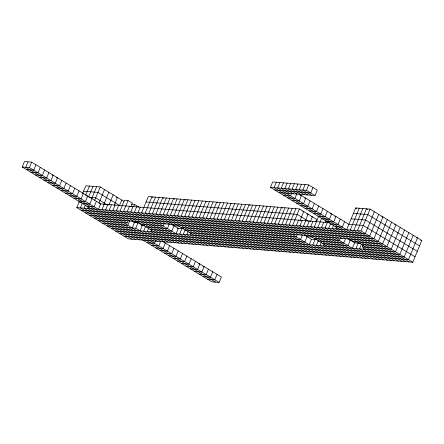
<?xml version="1.0" encoding="UTF-8"?>
<svg xmlns="http://www.w3.org/2000/svg" width="444" height="444" viewBox="0 0 444 444"><rect width="100%" height="100%" fill="white"/><g stroke="black" fill="none" stroke-linecap="round" stroke-linejoin="round"><path stroke-width="0.67" d="M162.621 241.431L221.367 276.995L219.108 282.445L211.91 281.857L22.2 167.005L24.459 161.555L31.657 162.143L100.638 203.907L98.385 209.363M28.055 161.849L25.796 167.305L215.512 282.151M22.2 167.005L29.398 167.599L31.657 162.143M35.964 164.757L33.705 170.207L26.512 169.619M40.276 167.366L38.018 172.821L30.825 172.228M44.589 169.974L42.33 175.43L35.137 174.836M48.901 172.588L46.642 178.038L39.444 177.45M61.838 180.414L59.579 185.87L52.381 185.281M66.145 183.028L63.892 188.478L56.693 187.89M70.457 185.636L68.198 191.092L61.006 190.498M74.77 188.245L72.511 193.701L65.318 193.107M79.082 190.859L76.823 196.309L69.63 195.721M346.636 229.753L355.666 207.936L370.063 209.118L421.8 240.443L412.765 262.254L128.532 238.911L76.795 207.587L79.054 202.137L81.452 202.331M82.567 193.651L85.831 185.775L100.222 186.957L123.937 201.315M83.394 193.467L81.135 198.923L73.937 198.329M82.401 203.036L80.392 207.881L132.134 239.205M85.664 195.16L89.427 186.069M85.248 205.15L83.988 208.181L135.731 239.499M88.761 196.664L93.024 186.369M88.339 206.654L87.59 208.475L139.327 239.799M91.603 198.779L96.626 186.663M92.019 198.69L89.76 204.14L82.562 203.552M94.7 200.288L100.222 186.957M96.331 201.299L94.073 206.749L86.874 206.16M99.012 202.897L104.534 189.566M103.824 204.296L108.847 192.18M104.24 204.201L101.981 209.657L153.718 240.981M107.837 204.501L105.578 209.951L127.134 223.005L128.138 220.579M108.891 205.089L113.159 194.788M111.433 204.795L109.174 210.245L126.423 220.69M114.208 205.272L117.466 197.397L116.267 197.303M115.035 205.089L112.776 210.545L130.02 220.984M118.631 205.383L116.372 210.839L133.616 221.279M121.778 200.011L119.519 205.461L97.963 192.413L83.572 191.231M130.891 206.771L132.395 203.136L128.083 200.522L123.565 211.427L175.308 242.751M129.426 206.271L127.167 211.727L178.904 243.046M133.022 206.565L130.764 212.021L182.501 243.345M133.55 206.86L134.554 204.44L138.861 207.048M129.609 221.079L127.85 225.319L102.664 223.249M136.619 206.865L134.36 212.315L186.103 243.639M140.215 207.159L137.956 212.609L189.699 243.934M134.005 222.566L134.51 221.356L137.202 222.988M132.162 227.927L134.421 222.477L138.017 222.771L142.33 225.38L140.071 230.836M106.976 225.857L135.759 228.222L138.017 222.771M155.528 197.142L148.751 213.497L166.001 223.937M145.676 226.279L143.667 231.13L160.917 241.569M159.124 197.436L152.348 213.792L169.597 224.237M148.773 227.789L147.269 231.424L164.513 241.863M151.615 229.903L150.866 231.718L168.109 242.163M166.322 198.024L159.546 214.385L211.283 245.704M169.919 198.318L163.142 214.68L214.885 246.004M155.439 240.87L154.434 243.295L147.236 242.702M164.119 223.532L163.114 225.957L141.525 224.187M177.117 198.912L170.341 215.273L222.078 246.592M160.756 241.059L158.747 245.904L151.548 245.31M169.436 223.721L167.427 228.566L145.837 226.795M180.714 199.206L173.937 215.568L225.674 246.886M165.318 243.062L163.059 248.512L155.861 247.924M173.998 225.724L171.739 231.18L150.15 229.404M187.906 199.8L181.135 216.156L232.872 247.48M169.625 245.671L167.366 251.126L160.173 250.533M176.052 233.788L178.31 228.338L171.301 224.092M191.508 200.094L184.732 216.456L236.469 247.774M181.907 228.632L179.648 234.082L196.892 244.522M173.937 248.279L171.678 253.735L164.485 253.141M195.105 200.388L188.328 216.75L240.071 248.068M185.253 229.531L183.244 234.382L200.494 244.822M198.701 200.682L191.925 217.044L243.667 248.368M178.249 250.893L175.991 256.343L168.798 255.755M188.101 231.646L186.841 234.676L204.09 245.116M202.303 200.982L195.527 217.338L247.264 248.662M182.562 253.502L180.303 258.952L173.11 258.364M191.192 233.156L190.443 234.97L207.687 245.41M186.874 256.11L184.615 261.566L177.417 260.972M209.496 201.57L202.719 217.932L254.462 249.251M213.092 201.865L206.316 218.226L258.058 249.55M191.186 258.719L188.928 264.174L181.729 263.586M195.499 261.333L193.24 266.783L186.042 266.195M220.291 202.458L213.514 218.82L265.251 250.139M223.887 202.753L217.11 219.114L268.853 250.433M227.483 203.047L220.707 219.408L272.45 250.732M231.085 203.346L224.309 219.702L276.046 251.027M234.682 203.641L227.905 220.002L279.642 251.321M208.43 269.164L206.171 274.614L198.979 274.026M238.278 203.935L231.502 220.296L283.244 251.615M212.743 271.772L210.484 277.228L203.291 276.634M241.875 204.229L235.098 220.59L286.841 251.915M245.477 204.529L238.7 220.884L290.437 252.209M217.055 274.381L214.796 279.837L207.603 279.243M252.669 205.117L245.893 221.478L297.635 252.797M256.266 205.411L249.489 221.772L301.232 253.097M259.868 205.711L253.091 222.067L304.828 253.391M391.175 260.484L270.452 187.396L272.71 181.946L308.691 184.898L317.31 190.121L315.051 195.571L279.076 192.618M263.464 206.005L256.688 222.361L308.425 253.685M276.307 182.24L274.048 187.695L394.777 260.778M267.06 206.299L260.284 222.66L312.027 253.979M279.909 182.534L277.65 187.99L398.373 261.072M270.657 206.593L263.886 222.955L315.623 254.279M283.505 182.834L281.246 188.284L289.871 193.506M274.259 206.893L267.482 223.249L319.219 254.573M287.101 183.128L284.843 188.578L293.467 193.8M277.855 207.187L271.079 223.543L322.821 254.867M290.698 183.422L288.439 188.878L297.064 194.095M294.3 183.716L292.041 189.172L300.66 194.389M285.054 207.775L278.277 224.137L295.521 234.576M291.586 193.395L290.581 195.821L283.389 195.227M297.896 184.01L295.637 189.466L304.262 194.688M288.65 208.075L281.873 224.431L299.117 234.87M296.903 193.584L294.894 198.429L287.701 197.841M301.493 184.31L299.234 189.76L307.859 194.983M292.246 208.369L285.47 224.725L302.719 235.17M305.089 184.604L302.83 190.06L311.455 195.277M295.843 208.663L289.066 225.025L306.316 235.464M270.452 187.396L306.432 190.354L308.691 184.898M315.684 221.822L316.689 219.397L299.445 208.958L292.668 225.319L344.405 256.643M298.523 220.163L296.265 225.613L348.002 256.937M312.998 187.512L310.745 192.962L274.764 190.01M299.989 220.657L303.752 211.572L302.553 211.472M310.09 200.805L307.831 206.26L300.632 205.666M302.12 220.457L299.861 225.907L351.604 257.231M297.241 234.471L296.237 236.891L181.102 227.433M305.306 220.846L308.064 214.18L306.865 214.08M305.716 220.751L303.457 226.207L355.2 257.526M314.402 203.419L312.143 208.869L304.945 208.28M302.303 235.259L300.549 239.505L185.414 230.048M309.318 221.045L307.059 226.501L358.796 257.825M310.367 221.639L312.376 216.789L311.177 216.689M318.709 206.027L316.45 211.483L309.257 210.889M312.915 221.345L310.656 226.795L362.393 258.119M307.115 236.658L304.856 242.113L189.727 232.656M318.77 216.184L314.252 227.089L365.995 258.414M323.021 208.636L320.762 214.091L313.569 213.497M309.168 244.722L311.427 239.272L317.427 239.76M321.617 218.298L317.849 227.389L369.591 258.708M315.029 239.566L312.77 245.016L330.014 255.461M327.333 211.25L325.075 216.7L317.882 216.111M323.709 222.228L321.45 227.683L338.694 238.123M325.175 222.727L326.179 220.302M318.376 240.465L316.367 245.316L333.611 255.755M327.306 222.527L325.047 227.977L342.291 238.417M327.833 222.821L328.332 221.606M321.467 241.974L319.963 245.61L337.212 256.049M330.652 223.426L328.643 228.272L345.893 238.717M324.314 244.089L323.559 245.904L340.809 256.343M333.5 225.541L332.24 228.571L353.801 241.619L382.584 243.984L391.619 222.172M336.591 227.045L335.842 228.865L387.579 260.184M340.271 219.075L338.012 224.531L330.813 223.943M344.583 221.689L342.324 227.139L335.126 226.551M340.415 238.012L339.41 240.437L314.224 238.367M345.476 238.805L343.723 243.046L318.537 240.981M359.268 208.236L350.233 230.048L401.97 261.366M362.865 208.53L353.829 230.342L405.572 261.666M350.294 240.204L348.035 245.66L322.849 243.59M352.342 248.268L355.106 241.603M76.795 207.587L361.028 230.936L370.063 209.118M358.203 243.112L355.944 248.562L373.188 259.002M374.37 211.733L365.334 233.544L81.108 210.201M361.549 244.011L359.54 248.862L376.784 259.302M383.982 259.89L362.426 246.842L363.175 245.021M363.891 247.336L363.137 249.156L380.386 259.596M378.682 214.341L369.647 236.153L85.42 212.809M387.307 219.564L378.271 241.375L94.039 218.026M400.244 227.395L391.208 249.206L362.426 246.842M404.556 230.003L395.521 251.815L111.289 228.471M408.863 232.612L399.828 254.423L115.601 231.08M413.175 235.22L404.14 257.037L119.913 233.688M52.015 175.097L53.213 175.197L50.955 180.647L43.756 180.059M300.266 195.488L301.465 195.588L299.206 201.038L292.008 200.449M56.327 177.705L57.526 177.805L55.267 183.261L48.069 182.667M304.578 198.096L305.777 198.196L303.518 203.652L296.32 203.058M299.445 208.958L148.335 196.548L141.558 212.909L193.295 244.228M353.407 213.392L367.804 214.574L419.541 245.898M381.796 216.855L382.994 216.95L373.959 238.761L89.732 215.418M330.447 213.758L331.646 213.858L329.387 219.308L322.194 218.72M86.508 195.982L87.707 196.076L85.448 201.532L78.249 200.938M334.759 216.367L335.958 216.467L333.699 221.922L326.501 221.328M89.105 197.325L95.704 197.863L107.559 205.039M128.083 200.522L124.487 200.227L119.969 211.133L171.711 242.457M146.076 202.003L297.186 214.413L308.502 221.262M351.154 218.848L365.545 220.024L417.282 251.348M394.733 224.681L395.931 224.781L386.896 246.592L361.71 244.527M131.552 204.19L134.554 204.44M99.439 203.807L329.703 222.722M416.289 237.734L417.488 237.834L408.452 259.646L124.226 236.302M420.601 240.343L421.8 240.443M172.799 225.624L179.237 226.157M306.793 236.635L312.998 237.146M349.539 240.143L351.609 240.315M98.352 220.64L127.134 223.005M141.131 225.28L144.727 225.58M177.112 228.238L183.705 228.777M360.6 243.306L354.601 242.813L347.596 238.572M198.612 263.841L199.811 263.941L197.552 269.397L190.354 268.803M202.919 266.456L204.118 266.55L201.859 272.006L194.666 271.412M367.538 209.479L366.461 208.824L357.426 230.636L409.168 261.96M355.666 207.936L356.748 208.591M306.432 190.354L315.051 195.571M415.023 256.804L363.286 225.48L348.895 224.298L299.306 194.283M361.028 230.936L412.765 262.254M282.528 208.136L281.452 207.481L274.675 223.843L326.418 255.161M304.423 235.026L311.427 239.272M250.15 205.472L249.073 204.823L242.296 221.184L294.033 252.503M217.771 202.814L216.694 202.164L209.918 218.52L261.655 249.844M206.976 201.931L205.899 201.276L199.123 217.638L250.86 248.956M185.387 200.155L184.31 199.5L177.533 215.862L229.276 247.186M174.597 199.267L173.515 198.618L166.739 214.974L218.481 246.298M163.803 198.385L162.726 197.73L155.949 214.091L173.193 224.531M153.008 197.497L151.931 196.842L145.155 213.203L162.399 223.643M131.724 220.846L134.421 222.477M135.759 228.222L157.32 241.275M29.398 167.599L219.108 282.445"/></g></svg>
